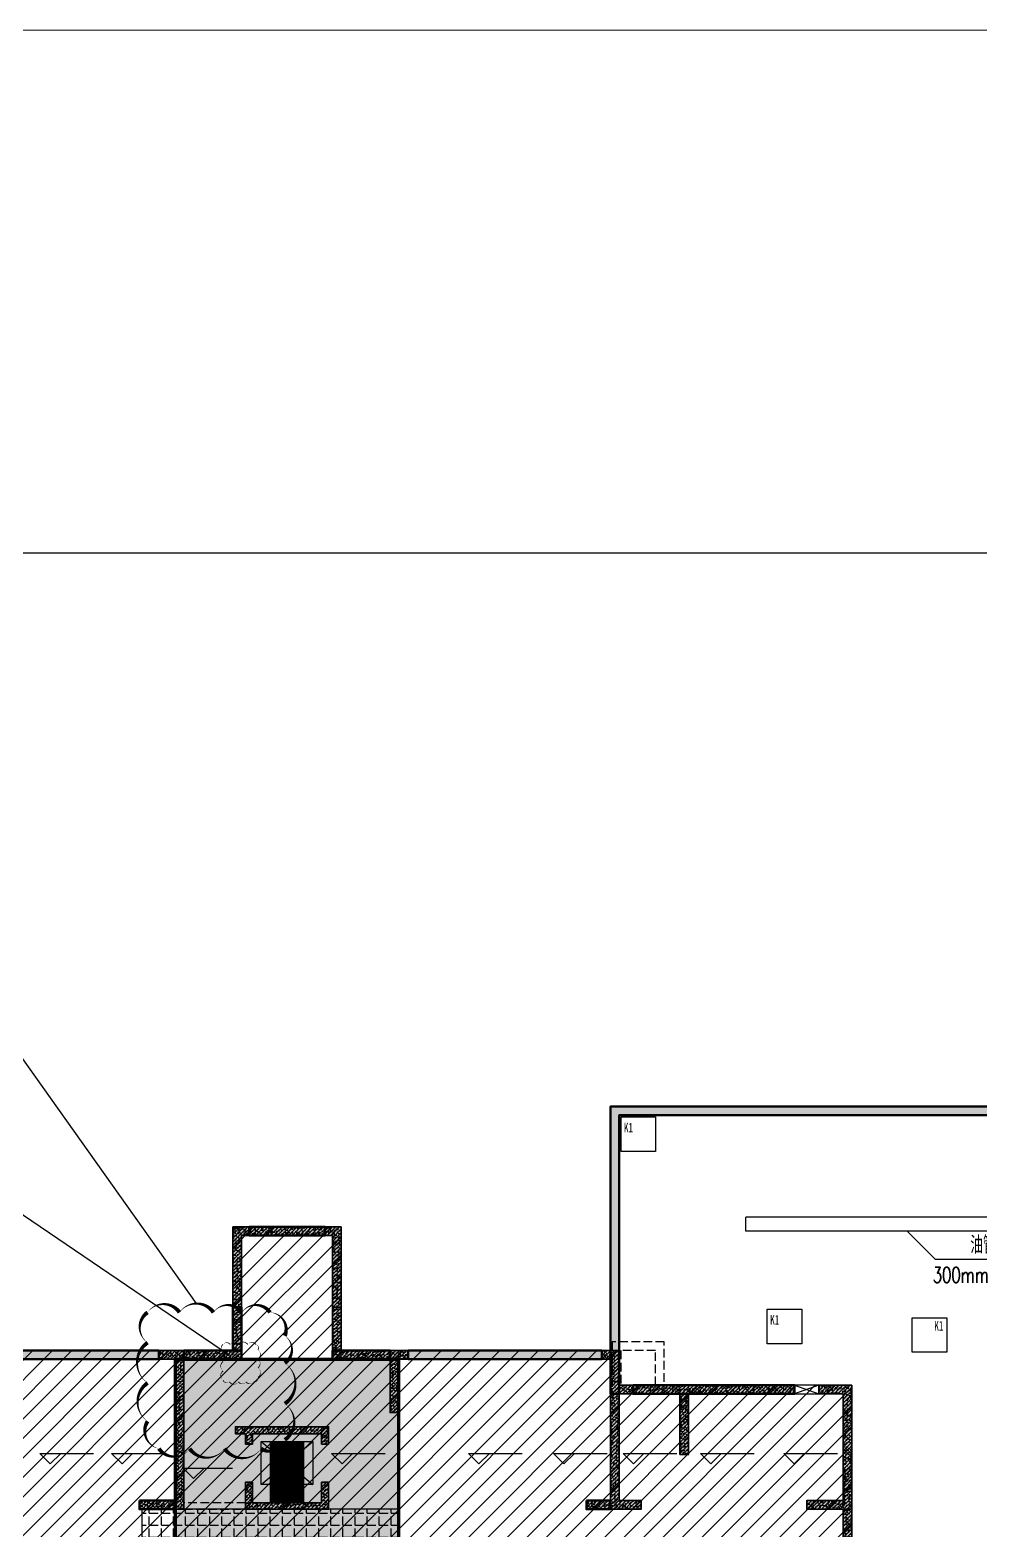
# Model space of a CAD drawing. Extents: x -1338203 to 1886333, y -530034 to 1031844.
# Drawn here: x 540574 to 567992, y 282548 to 325871 of the extents above; entities that cross this region are included whole.
import ezdxf

# ---------------------------------------------------------------- set-up
doc = ezdxf.new("R2010")
doc.units = 0
doc.header["$LTSCALE"] = 1000
doc.header["$MEASUREMENT"] = 0
doc.linetypes.add('A-001-人防参照B1$0$DASH', pattern=[0.35, 0.25, -0.1])
doc.linetypes.add('A-19-平面B1$0$DASH', pattern=[0.35, 0.25, -0.1])
for name, color, linetype in [('0A-P-PKNG-LINE', 9, 'Continuous'), ('A-19-平面B1$0$0A-A-SYMB-ELEV', 150, 'Continuous'), ('A-19-平面B1$0$0A-B-D&W', 135, 'Continuous'), ('A-19-平面B1$0$0A-DETL-HATH', 8, 'Continuous'), ('A-19-平面B1$0$0A-DETL-THREAD', 3, 'Continuous'), ('A-19-平面B1$0$0A-E-EVTR', 2, 'Continuous'), ('p-a-core', 1, 'Continuous'), ('S001地下一墙柱$0$S001地下一墙柱$0$0S-CW-HATCH', 251, 'Continuous'), ('S001地下一墙柱$0$S001地下一墙柱$0$0S-CW-HATCH-UP', 251, 'Continuous'), ('S19柱墙B1_1$0$0S-CW-HATCH', 251, 'Continuous'), ('S19柱墙B1_1$0$0S-CW-HATCH-UP', 251, 'Continuous'), ('S19柱墙B1_1$0$0S-S-HOLE', 55, 'Continuous'), ('TWT_LEAD', 3, 'Continuous'), ('可见线', 7, 'Continuous')]:
    doc.layers.add(name, color=color, linetype=linetype)
for name, color, linetype, plot in [('0A-X-AREA', 6, 'Continuous', False), ('A-001-主楼组合参照B1$0$0A-X-AREA', 6, 'Continuous', False), ('A-19-平面B1$0$AAD-A-MARK', 6, 'Continuous', False)]:
    doc.layers.add(name, color=color, linetype=linetype, plot=plot)
doc.layers.add('p-h-frame', color=30, linetype='Continuous', lineweight=9, plot=False)
doc.layers.add('p-h-walkable', color=7, linetype='Continuous', lineweight=70, true_color=0xf0f0f0)
doc.layers.add('S001地下一墙柱$0$S001地下一墙柱$0$0S-CW-LINE', color=7, linetype='Continuous', lineweight=50)
doc.layers.add('S19柱墙B1_1$0$0S-CW-LINE', color=7, linetype='Continuous', lineweight=50)
doc.styles.add('_TCH_DIM', font='SIMPLEX', dxfattribs={"bigfont": 'GBCBIG'})
doc.styles.add('仿宋_GB2312', font='simfang.ttf', dxfattribs={"width": 0.7, "height": 4})
pattern_1 = [(45, (-22410.35, -99883.33), (-53.0330086, 53.0330086), []), (50, (-22410.35, -99883.33), (215.178055, -18.82564), [22.5, -247.5]), (355, (-22410.35, -99883.33), (-41.6254, 225.65764), [18, -198]), (100.4514, (-22392.42, -99884.9), (173.552815, 206.83186), [19.12206, -210.342634]), (46.1842, (-22410.35, -99823.33), (320.17231, -49.6557), [33.75, -371.25]), (96.6356, (-22383.67, -99827.47), (280.39881, 292.23536), [28.68309, -315.5139]), (351.1842, (-22410.35, -99823.33), (280.39858, 292.23558), [27, -297]), (21, (-22380.35, -99838.33), (179.072116, -120.785667), [22.5, -247.5]), (326, (-22380.35, -99838.33), (72.9946, 217.545014), [18, -198]), (71.4514, (-22365.43, -99848.4), (252.06679, 96.75915), [19.12206, -210.342634]), (37.5, (-22410.35, -99883.33), (3.647957, 99.868156), [0, -195.6, 0, -201, 0, -198.75]), (7.5, (-22410.35, -99883.33), (78.920861, 118.323514), [0, -114.6, 0, -191.1, 0, -75.75]), (327.5, (-22477.25, -99883.33), (160.146731, -6.7664615), [0, -75, 0, -234, 0, -310.5]), (317.5, (-22507.25, -99883.33), (174.95585, 30.031495), [0, -97.5, 0, -155.4, 0, -220.5])]
pattern_2 = [(45, (-2412574.4, 12213.215), (-53.0330086, 53.0330086), []), (50, (-2412574.4, 12213.22), (215.178055, -18.82564), [22.5, -247.5]), (355, (-2412574.4, 12213.22), (-41.6254, 225.65764), [18, -198]), (100.4514, (-2412556.47, 12211.65), (173.552815, 206.831863), [19.122057, -210.342634]), (46.1842, (-2412574.4, 12273.22), (320.172315, -49.655704), [33.75, -371.25]), (96.6356, (-2412547.72, 12269.08), (280.398812, 292.23536), [28.683086, -315.5139]), (351.1842, (-2412574.4, 12273.2), (280.398584, 292.23558), [27, -297]), (21, (-2412544.4, 12258.22), (179.072116, -120.785667), [22.5, -247.5]), (326, (-2412544.4, 12258.22), (72.9946, 217.545014), [18, -198]), (71.4514, (-2412529.48, 12248.15), (252.066789, 96.759149), [19.122057, -210.342634]), (37.5, (-2412574.4, 12213.215), (3.6479566, 99.8681561), [0, -195.6, 0, -201, 0, -198.75]), (7.5, (-2412574.4, 12213.22), (78.9208612, 118.3235136), [0, -114.6, 0, -191.1, 0, -75.75]), (327.5, (-2412641.3, 12213.215), (160.1467309, -6.7664615), [0, -75, 0, -234, 0, -310.5]), (317.5, (-2412671.3, 12213.22), (174.955851, 30.031495), [0, -97.5, 0, -155.4, 0, -220.5])]

# ---------------------------------------------------------------- blocks, each defined once
blk = doc.blocks.new('A-001-人防参照B1')
at = {"linetype": 'A-001-人防参照B1$0$DASH'}
for points in [[(-208985, -20410), (-207485, -20410), (-207485, -18910), (-208985, -18910)], [(-208735, -20160), (-207735, -20160), (-207735, -19160), (-208735, -19160)]]:
    blk.add_lwpolyline(points, close=True, dxfattribs=at)
blk = doc.blocks.new('JSK')
at = {"layer": 'TWT_LEAD', "color": 5}
for p, q in [((8562, -3601), (9368, -4407)), ((9368, -4407), (11410, -4407))]:
    blk.add_line(p, q, dxfattribs=at)
at = {"layer": '可见线', "color": 5}
for p, q in [((13220, -3201), (3904, -3201)), ((3904, -3601), (3904, -3201)), ((13220, -3601), (3904, -3601))]:
    blk.add_line(p, q, dxfattribs=at)
at = {"layer": '可见线', "color": 1, "elevation": -83150}
for points in [[(300, -300), (1300, -300), (1300, -1300), (300, -1300)], [(4520, -5850), (5520, -5850), (5520, -6850), (4520, -6850)], [(8706, -6100), (9706, -6100), (9706, -7100), (8706, -7100)]]:
    blk.add_lwpolyline(points, close=True, dxfattribs=at)
at = {"layer": 'TWT_LEAD', "color": 7, "style": '_TCH_DIM'}
blk.add_text('油管沟', height=506.4, dxfattribs=at).set_placement((10382, -4249))
at = {"layer": 'TWT_LEAD', "color": 7, "style": '_TCH_DIM', "width": 0.705882}
blk.add_text('300mm', height=446.2, dxfattribs=at).set_placement((9297, -5089))
at = {"layer": '可见线', "color": 1, "style": '仿宋_GB2312', "width": 0.7}
for p in [(385, -747, -83150), (4605, -6298, -83150), (9343, -6472, -83150)]:
    blk.add_text('K1', height=275.7, dxfattribs=at).set_placement(p)
blk = doc.blocks.new('A-19-平面B1')
at = {"layer": 'A-19-平面B1$0$0A-DETL-HATH'}
h = blk.add_hatch(dxfattribs=at)
h.set_pattern_fill('ANGLE', color=256, scale=100)
h.set_pattern_definition([(0, (190924.8, -284146.34), (0, 349.25), [254, -95.25]), (90, (190924.8, -284146.34), (-349.25, 3e-14), [254, -95.25])])
h.paths.add_polyline_path([(35925, -90), (28510, -90), (28510, -1340), (35925, -1340)])
at = {"layer": 'A-19-平面B1$0$0A-A-SYMB-ELEV'}
for p, q in [((25869, 1216), (25569, 1516)), ((25569, 1516), (27118, 1516)), ((25869, 1216), (26169, 1516)), ((27939, 1216), (27639, 1516)), ((27639, 1516), (29188, 1516)), ((27939, 1216), (28239, 1516)), ((34288, 1216), (33988, 1516)), ((33988, 1516), (35537, 1516)), ((34288, 1216), (34588, 1516)), ((38241, 1216), (37941, 1516)), ((37941, 1516), (39490, 1516)), ((38241, 1216), (38541, 1516)), ((40694, 1216), (40394, 1516)), ((40394, 1516), (41943, 1516)), ((40694, 1216), (40994, 1516)), ((42701, 1216), (42401, 1516)), ((42401, 1516), (43951, 1516)), ((42701, 1216), (43001, 1516)), ((44930, 1216), (44630, 1516)), ((44630, 1516), (46180, 1516)), ((44930, 1216), (45230, 1516)), ((47340, 1216), (47040, 1516)), ((47040, 1516), (48590, 1516)), ((47340, 1216), (47640, 1516)), ((30006, 797), (29706, 1097)), ((29706, 1097), (31124, 1097)), ((30006, 797), (30306, 1097))]:
    blk.add_line(p, q, dxfattribs=at)
at = {"layer": 'A-19-平面B1$0$0A-B-D&W', "linetype": 'A-19-平面B1$0$DASH'}
blk.add_lwpolyline([(31500, 90), (29725, 90), (29725, -90), (31500, -90)], close=True, dxfattribs=at)
at = {"layer": 'A-19-平面B1$0$0A-DETL-HATH'}
blk.add_lwpolyline([(35925, -90), (28510, -90), (28510, -1340), (35925, -1340)], close=True, dxfattribs=at)
at = {"layer": 'A-19-平面B1$0$0A-DETL-THREAD', "color": 0}
for p, q in [((30803, 4517), (3963, 22732)), ((30087, 5848), (18270, 22498))]:
    blk.add_line(p, q, dxfattribs=at)
at = {"layer": 'A-19-平面B1$0$0A-DETL-THREAD', "color": 0, "flags": 128}
for points in [[(28676, 5593, 0, 118, -0.520567), (29597, 5593, 0, 118, -0.520567), (30578, 5593, 0, 118, -0.520567), (31394, 5593, 0, 118, -0.520567), (32210, 5593, 0, 118, -0.520567), (32638, 4917, 0, 118, -0.520567), (32638, 4130, 0, 118, -0.520567), (32638, 2957, 0, 118, -0.520567), (32638, 1913, 0, 118, -0.520567), (31954, 1659, 0, 118, -0.520567), (30896, 1659, 0, 118, -0.520567), (29890, 1659, 0, 118, -0.520567), (29002, 1659, 0, 118, -0.520567), (28676, 2447, 0, 118, -0.520567), (28676, 3556, 0, 118, -0.520567), (28676, 4721, 0, 118, -0.520567)], [(30857, 4666, 0, 30.1, -0.520567), (31060, 4666, 0, 30.1, -0.520567), (31289, 4666, 0, 30.1, -0.520567), (31567, 4666, 0, 30.1, -0.520567), (31805, 4666, 0, 30.1, -0.520567), (31861, 4515, 0, 30.1, -0.520567), (31861, 4241, 0, 30.1, -0.520567), (31861, 3995, 0, 30.1, -0.520567), (31861, 3711, 0, 30.1, -0.520567), (31733, 3586, 0, 30.1, -0.520567), (31518, 3586, 0, 30.1, -0.520567), (31297, 3586, 0, 30.1, -0.520567), (31037, 3586, 0, 30.1, -0.520567), (30857, 3633, 0, 30.1, -0.520567), (30857, 3902, 0, 30.1, -0.520567), (30857, 4173, 0, 30.1, -0.520567), (30857, 4439, 0, 30.1, -0.520567)]]:
    blk.add_lwpolyline(points, format="xyseb", close=True, dxfattribs=at)
at = {"layer": 'A-19-平面B1$0$0A-E-EVTR'}
for p, q in [((31950, 625), (31950, 1865)), ((31950, 1865), (33450, 1865)), ((31950, 625), (33450, 1865)), ((31950, 1865), (33450, 625)), ((33450, 1865), (33450, 625)), ((33450, 625), (31950, 625)), ((32250, 315), (32250, 470)), ((32250, 470), (33150, 470)), ((33150, 470), (33150, 315)), ((33150, 315), (32250, 315))]:
    blk.add_line(p, q, dxfattribs=at)
at = {"layer": 'A-19-平面B1$0$AAD-A-MARK'}
for q in [(32500, 0), (32500, 0), (32500, 0), (32700, 200), (32700, 200), (32700, 200)]:
    blk.add_line((32700, 0), q, dxfattribs=at)
blk.add_circle((32700, 0), 100, dxfattribs=at)
blk.add_circle((32700, 0), 100, dxfattribs=at)
blk.add_circle((32700, 0), 100, dxfattribs=at)

msp = doc.modelspace()

# ---------------------------------------------------------------- hatches: boundary and pattern name
at = {"ltscale": 0.002}
h = msp.add_hatch(dxfattribs=at)
h.set_pattern_fill('ANSI31', color=8, scale=250)
h.set_pattern_definition([(45, (766365.37, 306889.07), (-280.633, 280.633), [])])
h.paths.add_polyline_path([(564290.7, 280949.1), (564290.7, 286729.1), (563615.7, 286729.1), (562347.1, 286729.1), (557580.7, 286729.1), (557580.7, 287729.1), (549550.7, 287729.1), (549550.7, 291299.1), (546430.7, 291299.1), (546430.7, 287729.1), (538400.7, 287729.1), (538400.7, 286729.1), (536040.7, 286729.1), (536040.7, 287639.1), (533980.7, 287639.1), (533980.7, 286729.1), (529300.7, 286729.1), (529300.7, 287639.1), (527240.7, 287639.1), (527240.7, 286729.1), (524880.7, 286729.1), (524880.7, 287729.1), (516850.7, 287729.1), (516850.7, 291299.1), (513730.7, 291299.1), (513730.7, 287729.1), (505880.7, 287729.1), (505700.7, 287729.1), (505700.7, 286728.3), (498990.7, 286729.1), (498990.7, 286317.5), (498990.7, 286315.9), (498990.7, 285469.1), (498170.7, 285469.1), (498170.7, 284029.1), (498990.7, 284029.1), (498990.7, 278176), (498990.7, 277949.1), (514140.7, 277949.1), (514240.7, 277949.1), (524630.7, 277949.1), (524630.7, 277349.1), (525050.7, 277349.1), (525050.7, 277949.1), (526875.7, 277949.1), (526875.7, 277349.1), (527125.7, 277349.1), (527125.7, 277949.1), (528455.7, 277949.1), (528455.7, 277349.1), (528705.7, 277349.1), (528705.7, 277949.1), (534575.7, 277949.1), (534575.7, 277349.1), (534825.7, 277349.1), (534825.7, 277949.1), (536155.7, 277949.1), (536155.7, 277349.1), (536405.7, 277349.1), (536405.7, 277949.1), (538230.7, 277949.1), (538230.7, 277349.1), (538650.7, 277349.1), (538650.7, 277949.1), (557330.7, 277949.1), (557330.7, 277349.1), (557750.7, 277349.1), (557750.7, 277949.1), (559575.7, 277949.1), (559575.7, 277349.1), (559825.7, 277349.1), (559825.7, 277949.1), (561155.7, 277949.1), (561155.7, 277349.1), (561405.7, 277349.1), (561405.7, 277949.1), (565130.7, 277949.1), (565130.7, 280949.1)])
at = {"layer": 'p-h-walkable', "ltscale": 0.002}
h = msp.add_hatch(color=256, dxfattribs=at)
h.dxf.hatch_style = 1
h.paths.add_polyline_path([(514490.7, 277949.1), (514490.7, 273889.1), (520955.8, 273889.1), (534087.5, 256178.4), (538435.4, 250314.4), (543356.6, 253600.3), (543356.6, 247019.1), (549661, 247019.3), (549661, 243449.1), (545126, 243199.1), (545126, 237619.1), (557691, 237619.1), (557441, 242359.1), (578076.6, 242257.5), (578076.6, 244575.6), (585736.6, 244575.6), (585666.6, 241345.6), (590066.6, 241095.6), (590066.6, 238825.6), (593136.6, 238825.6), (593136.6, 241295.6), (598286.6, 241295.6), (598286.6, 244325.6), (613616.6, 244572.5), (613616.6, 241342.5), (618501.6, 241295.6), (618501.6, 238825.6), (621086.6, 238825.6), (621086.6, 241095.6), (626401.6, 241345.6), (626236.6, 244325.6), (640276.6, 244575.6), (640276.6, 286691), (623126.6, 286349.1), (623426.6, 293689.1), (616446.6, 293689.1), (616746.6, 286599.1), (595256.5, 286349.2), (595676.6, 293689.1), (588396.6, 293689.1), (588796.6, 286599.1), (572877.6, 286649.1), (571931.6, 275549.1), (564290.7, 275549.1), (564290.7, 277949.1), (551215.7, 278199.1), (551215.7, 287479.1), (544765.7, 287479.1), (544765.7, 278199.1), (518515.7, 278199.1), (518515.7, 287479.1), (512315.7, 287479.1), (512315.7, 278199.1)])
at = {"layer": 'S001地下一墙柱$0$S001地下一墙柱$0$0S-CW-HATCH', "ltscale": 0.002}
h = msp.add_hatch(color=256, dxfattribs=at)
h.dxf.hatch_style = 1
h.paths.add_polyline_path([(557330.7, 286479.1), (557330.7, 294779.8), (578336.6, 294779.8), (578336.6, 294529.1), (557580.7, 294529.8), (557580.7, 286479.1)])
at = {"layer": 'S001地下一墙柱$0$S001地下一墙柱$0$0S-CW-HATCH-UP', "ltscale": 0.002}
h = msp.add_hatch(dxfattribs=at)
h.set_pattern_fill('钢筋混凝土', color=256, scale=30)
h.set_pattern_definition([(45, (-8e-05, 0.0003), (-53.033009, 53.033009), []), (50, (-8e-05, 0.0003), (215.178055, -18.82564), [22.5, -247.5]), (355, (-8e-05, 0.0003), (-41.6254, 225.65764), [18, -198]), (100.4514, (17.93, -1.57), (173.552815, 206.83186), [19.12206, -210.34263]), (46.1842, (-8e-05, 60), (320.17231, -49.6557), [33.75, -371.25]), (96.6356, (26.68, 55.86), (280.39881, 292.23536), [28.68309, -315.5139]), (351.1842, (-8e-05, 60), (280.39858, 292.23558), [27, -297]), (21, (30, 45), (179.072116, -120.785667), [22.5, -247.5]), (326, (30, 45), (72.9946, 217.54501), [18, -198]), (71.4514, (44.92, 34.93), (252.06679, 96.75915), [19.12206, -210.34263]), (37.5, (-8e-05, 0.0003), (3.647957, 99.868156), [0, -195.6, 0, -201, 0, -198.75]), (7.5, (-8e-05, 0.0003), (78.920861, 118.323514), [0, -114.6, 0, -191.1, 0, -75.75]), (327.5, (-66.9, 0.0003), (160.146731, -6.766462), [0, -75, 0, -234, 0, -310.5]), (317.5, (-96.9, 0.0003), (174.95585, 30.031495), [0, -97.5, 0, -155.4, 0, -220.5])])
h.paths.add_polyline_path([(557330.7, 286479.1), (557330.7, 294779.8), (578336.6, 294779.8), (578336.6, 294529.1), (557580.7, 294529.8), (557580.7, 286479.1)])
at = {"layer": 'S19柱墙B1_1$0$0S-CW-HATCH'}
h = msp.add_hatch(color=256, dxfattribs=at)
h.dxf.hatch_style = 1
h.paths.add_polyline_path([(546900.7, 291049.1), (546680.7, 291049.1), (546680.7, 288979.1), (546430.7, 288979.1), (546430.7, 291299.1), (546900.7, 291299.1)])
h = msp.add_hatch(color=256, dxfattribs=at)
h.dxf.hatch_style = 1
h.paths.add_polyline_path([(546900.7, 291299.1), (549090.7, 291299.1), (549090.7, 291049.1), (546900.7, 291049.1)])
h = msp.add_hatch(color=256, dxfattribs=at)
h.dxf.hatch_style = 1
h.paths.add_polyline_path([(549550.7, 291299.1), (549550.7, 288979.1), (549300.7, 288979.1), (549300.7, 291049.1), (549090.7, 291049.1), (549090.7, 291299.1)])
h = msp.add_hatch(color=256, dxfattribs=at)
h.dxf.hatch_style = 1
h.paths.add_polyline_path([(546430.7, 288979.1), (546680.7, 288979.1), (546680.7, 287729.1), (546430.7, 287729.1)])
h = msp.add_hatch(color=256, dxfattribs=at)
h.dxf.hatch_style = 1
h.paths.add_polyline_path([(549300.7, 287729.1), (549550.7, 287729.1), (549550.7, 288979.1), (549300.7, 288979.1)])
h = msp.add_hatch(color=256, dxfattribs=at)
h.dxf.hatch_style = 1
h.paths.add_polyline_path([(538900.7, 287729.1), (544290.7, 287729.1), (544290.7, 287479.1), (538900.7, 287479.1)])
h = msp.add_hatch(color=256, dxfattribs=at)
h.dxf.hatch_style = 1
h.paths.add_polyline_path([(544765.7, 283149.1), (544765.7, 287479.1), (544290.7, 287479.1), (544290.7, 287729.1), (545015.7, 287729.1), (545015.7, 283149.1)])
h = msp.add_hatch(color=256, dxfattribs=at)
h.dxf.hatch_style = 1
h.paths.add_polyline_path([(545015.7, 287729.1), (546680.7, 287729.1), (546680.7, 287479.1), (545015.7, 287479.1)])
h = msp.add_hatch(color=256, dxfattribs=at)
h.dxf.hatch_style = 1
h.paths.add_polyline_path([(549300.7, 287479.1), (550965.7, 287479.1), (550965.7, 287729.1), (549300.7, 287729.1)])
h = msp.add_hatch(color=256, dxfattribs=at)
h.dxf.hatch_style = 1
h.paths.add_polyline_path([(551490.7, 287479.1), (551215.7, 287479.1), (551215.7, 285938.7), (550965.7, 285938.7), (550965.7, 287729.1), (551490.7, 287729.1)])
h = msp.add_hatch(color=256, dxfattribs=at)
h.dxf.hatch_style = 1
h.paths.add_polyline_path([(551490.7, 287729.1), (557080.7, 287729.1), (557080.7, 287479.1), (551490.7, 287479.1)])
h = msp.add_hatch(color=256, dxfattribs=at)
h.dxf.hatch_style = 1
h.paths.add_polyline_path([(557980.7, 286479.1), (557580.7, 286479.1), (557580.7, 283399.1), (558210.7, 283399.1), (558210.7, 283149.1), (557330.7, 283149.1), (557330.7, 286639.1), (557330.7, 287479.1), (557080.7, 287479.1), (557080.7, 287729.1), (557580.7, 287729.1), (557580.7, 286729.1), (557980.7, 286729.1)])
h = msp.add_hatch(color=256, dxfattribs=at)
h.dxf.hatch_style = 1
h.paths.add_polyline_path([(562640.7, 286729.1), (557980.7, 286729.1), (557980.7, 286479.1), (562640.7, 286479.1)])
h = msp.add_hatch(color=256, dxfattribs=at)
h.dxf.hatch_style = 1
h.paths.add_polyline_path([(559330.7, 286479.1), (559580.7, 286479.1), (559580.7, 284729.1), (559330.7, 284729.1)])
h = msp.add_hatch(color=256, dxfattribs=at)
h.dxf.hatch_style = 1
h.paths.add_polyline_path([(564290.7, 286729.1), (564290.7, 283149.1), (562990.7, 283149.1), (562990.7, 283399.1), (564040.7, 283399.1), (564040.7, 286479.1), (563340.7, 286479.1), (563340.7, 286729.1)])
h = msp.add_hatch(color=256, dxfattribs=at)
h.dxf.hatch_style = 1
h.paths.add_polyline_path([(548990.7, 285029.1), (548990.7, 285329.1), (547880.7, 285329.1), (546990.7, 285329.1), (546990.7, 285029.1), (546790.7, 285029.1), (546790.7, 285329.1), (546500.7, 285329.1), (546500.7, 285529.1), (546900.7, 285529.1), (547880.7, 285529.1), (549190.7, 285529.1), (549190.7, 285029.1)])
h = msp.add_hatch(color=256, dxfattribs=at)
h.dxf.hatch_style = 1
h.paths.add_polyline_path([(549190.7, 283929.1), (549190.7, 283149.1), (547990.7, 283149.1), (546790.7, 283149.1), (546790.7, 283929.1), (546990.7, 283929.1), (546990.7, 283329.1), (547990.7, 283329.1), (548990.7, 283329.1), (548990.7, 283929.1)])
h = msp.add_hatch(color=256, dxfattribs=at)
h.dxf.hatch_style = 1
h.paths.add_polyline_path([(543730.7, 283399.1), (544765.7, 283399.1), (544765.7, 283149.1), (543730.7, 283149.1)])
h = msp.add_hatch(color=256, dxfattribs=at)
h.dxf.hatch_style = 1
h.paths.add_polyline_path([(556630.7, 283399.2), (557330.7, 283399.1), (557330.7, 283149.1), (556630.7, 283149.2)])
at = {"layer": 'S19柱墙B1_1$0$0S-CW-HATCH', "ltscale": 0.002}
h = msp.add_hatch(color=256, dxfattribs=at)
h.dxf.hatch_style = 1
h.paths.add_polyline_path([(564290.7, 283149.1), (564040.7, 283149.1), (564040.7, 280029.1), (564290.7, 280029.1)])
at = {"layer": 'S19柱墙B1_1$0$0S-CW-HATCH-UP'}
h = msp.add_hatch(dxfattribs=at)
h.set_pattern_fill('钢筋混凝土', color=256, scale=30)
h.set_pattern_definition(pattern_1)
h.paths.add_polyline_path([(546900.7, 291049.1), (546680.7, 291049.1), (546680.7, 288979.1), (546430.7, 288979.1), (546430.7, 291299.1), (546900.7, 291299.1)])
h = msp.add_hatch(dxfattribs=at)
h.set_pattern_fill('钢筋混凝土', color=256, scale=30)
h.set_pattern_definition(pattern_2)
h.paths.add_polyline_path([(546900.7, 291299.1), (549090.7, 291299.1), (549090.7, 291049.1), (546900.7, 291049.1)])
h = msp.add_hatch(dxfattribs=at)
h.set_pattern_fill('钢筋混凝土', color=256, scale=30)
h.set_pattern_definition(pattern_1)
h.paths.add_polyline_path([(549550.7, 291299.1), (549550.7, 288979.1), (549300.7, 288979.1), (549300.7, 291049.1), (549090.7, 291049.1), (549090.7, 291299.1)])
h = msp.add_hatch(dxfattribs=at)
h.set_pattern_fill('钢筋混凝土', color=256, scale=30)
h.set_pattern_definition(pattern_2)
h.paths.add_polyline_path([(546430.7, 288979.1), (546680.7, 288979.1), (546680.7, 287729.1), (546430.7, 287729.1)])
h = msp.add_hatch(dxfattribs=at)
h.set_pattern_fill('钢筋混凝土', color=256, scale=30)
h.set_pattern_definition([(45, (515290.67, 283239.06), (-53.03301, 53.03301), []), (50, (515290.67, 283239.06), (215.17805, -18.8256), [22.5, -247.5]), (355, (515290.67, 283239.06), (-41.6254, 225.6576), [18, -198]), (100.4514, (515308.6, 283237.5), (173.5528, 206.8319), [19.122, -210.3426]), (46.1842, (515290.67, 283299.06), (320.1723, -49.6557), [33.75, -371.25]), (96.6356, (515317.35, 283294.92), (280.3988, 292.2354), [28.683, -315.514]), (351.1842, (515290.67, 283299.06), (280.3986, 292.2356), [27, -297]), (21, (515320.67, 283284.06), (179.0721, -120.7857), [22.5, -247.5]), (326, (515320.67, 283284.06), (72.9946, 217.545), [18, -198]), (71.4514, (515335.6, 283274), (252.0668, 96.7591), [19.122, -210.3426]), (37.5, (515290.67, 283239.06), (3.64796, 99.86816), [0, -195.6, 0, -201, 0, -198.75]), (7.5, (515290.67, 283239.06), (78.92086, 118.3235), [0, -114.6, 0, -191.1, 0, -75.75]), (327.5, (515223.77, 283239.06), (160.14673, -6.76646), [0, -75, 0, -234, 0, -310.5]), (317.5, (515193.77, 283239.06), (174.95585, 30.0315), [0, -97.5, 0, -155.4, 0, -220.5])])
h.paths.add_polyline_path([(549300.7, 287729.1), (549550.7, 287729.1), (549550.7, 288979.1), (549300.7, 288979.1)])
h = msp.add_hatch(dxfattribs=at)
h.set_pattern_fill('钢筋混凝土', color=256, scale=30)
h.set_pattern_definition(pattern_2)
h.paths.add_polyline_path([(538900.7, 287729.1), (544290.7, 287729.1), (544290.7, 287479.1), (538900.7, 287479.1)])
h = msp.add_hatch(dxfattribs=at)
h.set_pattern_fill('钢筋混凝土', color=256, scale=30)
h.set_pattern_definition(pattern_1)
h.paths.add_polyline_path([(544765.7, 283149.1), (544765.7, 287479.1), (544290.7, 287479.1), (544290.7, 287729.1), (545015.7, 287729.1), (545015.7, 283149.1)])
h = msp.add_hatch(dxfattribs=at)
h.set_pattern_fill('钢筋混凝土', color=256, scale=30)
h.set_pattern_definition(pattern_2)
h.paths.add_polyline_path([(545015.7, 287729.1), (546680.7, 287729.1), (546680.7, 287479.1), (545015.7, 287479.1)])
h = msp.add_hatch(dxfattribs=at)
h.set_pattern_fill('钢筋混凝土', color=256, scale=30)
h.set_pattern_definition(pattern_2)
h.paths.add_polyline_path([(549300.7, 287479.1), (550965.7, 287479.1), (550965.7, 287729.1), (549300.7, 287729.1)])
h = msp.add_hatch(dxfattribs=at)
h.set_pattern_fill('钢筋混凝土', color=256, scale=30)
h.set_pattern_definition(pattern_1)
h.paths.add_polyline_path([(551490.7, 287479.1), (551215.7, 287479.1), (551215.7, 285938.7), (550965.7, 285938.7), (550965.7, 287729.1), (551490.7, 287729.1)])
h = msp.add_hatch(dxfattribs=at)
h.set_pattern_fill('钢筋混凝土', color=256, scale=30)
h.set_pattern_definition(pattern_2)
h.paths.add_polyline_path([(551490.7, 287729.1), (557080.7, 287729.1), (557080.7, 287479.1), (551490.7, 287479.1)])
h = msp.add_hatch(dxfattribs=at)
h.set_pattern_fill('钢筋混凝土', color=256, scale=30)
h.set_pattern_definition([(45, (-71544.49, -212282.66), (-53.0330086, 53.0330086), []), (50, (-71544.49, -212282.66), (215.178055, -18.82564), [22.5, -247.5]), (355, (-71544.5, -212282.66), (-41.6254, 225.65764), [18, -198]), (100.4514, (-71526.56, -212284.23), (173.552815, 206.83186), [19.122057, -210.342634]), (46.1842, (-71544.5, -212222.66), (320.172315, -49.6557), [33.75, -371.25]), (96.6356, (-71517.8, -212226.8), (280.39881, 292.23536), [28.68309, -315.5139]), (351.1842, (-71544.5, -212222.66), (280.39858, 292.23558), [27, -297]), (21, (-71514.49, -212237.66), (179.072116, -120.785667), [22.5, -247.5]), (326, (-71514.5, -212237.66), (72.9946, 217.545014), [18, -198]), (71.4514, (-71499.57, -212247.73), (252.06679, 96.75915), [19.122057, -210.342634]), (37.5, (-71544.49, -212282.66), (3.6479566, 99.868156), [0, -195.6, 0, -201, 0, -198.75]), (7.5, (-71544.49, -212282.66), (78.920861, 118.323514), [0, -114.6, 0, -191.1, 0, -75.75]), (327.5, (-71611.39, -212282.66), (160.146731, -6.7664615), [0, -75, 0, -234, 0, -310.5]), (317.5, (-71641.39, -212282.66), (174.95585, 30.031495), [0, -97.5, 0, -155.4, 0, -220.5])])
h.paths.add_polyline_path([(557980.7, 286479.1), (557580.7, 286479.1), (557580.7, 283399.1), (558210.7, 283399.1), (558210.7, 283149.1), (557330.7, 283149.1), (557330.7, 286639.1), (557330.7, 287479.1), (557080.7, 287479.1), (557080.7, 287729.1), (557580.7, 287729.1), (557580.7, 286729.1), (557980.7, 286729.1)])
h = msp.add_hatch(dxfattribs=at)
h.set_pattern_fill('钢筋混凝土', color=256, scale=30)
h.set_pattern_definition(pattern_2)
h.paths.add_polyline_path([(562640.7, 286729.1), (557980.7, 286729.1), (557980.7, 286479.1), (562640.7, 286479.1)])
h = msp.add_hatch(dxfattribs=at)
h.set_pattern_fill('钢筋混凝土', color=256, scale=30)
h.set_pattern_definition([(45, (-1785958.235, 126975.23), (-53.0330086, 53.0330086), []), (50, (-1785958.24, 126975.23), (215.178055, -18.82564), [22.5, -247.5]), (355, (-1785958.24, 126975.23), (-41.6254, 225.65764), [18, -198]), (100.4514, (-1785940.3, 126973.66), (173.552815, 206.831863), [19.122057, -210.342634]), (46.1842, (-1785958.24, 127035.23), (320.172315, -49.655704), [33.75, -371.25]), (96.6356, (-1785931.55, 127031.1), (280.39881, 292.23536), [28.683086, -315.5139]), (351.1842, (-1785958.24, 127035.23), (280.398584, 292.23558), [27, -297]), (21, (-1785928.24, 127020.23), (179.072116, -120.785667), [22.5, -247.5]), (326, (-1785928.24, 127020.23), (72.9946, 217.545014), [18, -198]), (71.4514, (-1785913.31, 127010.17), (252.066789, 96.759149), [19.122057, -210.342634]), (37.5, (-1785958.235, 126975.23), (3.6479566, 99.8681561), [0, -195.6, 0, -201, 0, -198.75]), (7.5, (-1785958.24, 126975.23), (78.920861, 118.3235136), [0, -114.6, 0, -191.1, 0, -75.75]), (327.5, (-1786025.135, 126975.23), (160.1467309, -6.7664615), [0, -75, 0, -234, 0, -310.5]), (317.5, (-1786055.14, 126975.23), (174.955851, 30.031495), [0, -97.5, 0, -155.4, 0, -220.5])])
h.paths.add_polyline_path([(559330.7, 286479.1), (559580.7, 286479.1), (559580.7, 284729.1), (559330.7, 284729.1)])
h = msp.add_hatch(dxfattribs=at)
h.set_pattern_fill('钢筋混凝土', color=256, scale=30)
h.set_pattern_definition(pattern_1)
h.paths.add_polyline_path([(564290.7, 286729.1), (564290.7, 283149.1), (562990.7, 283149.1), (562990.7, 283399.1), (564040.7, 283399.1), (564040.7, 286479.1), (563340.7, 286479.1), (563340.7, 286729.1)])
h = msp.add_hatch(dxfattribs=at)
h.set_pattern_fill('钢筋混凝土', color=256, scale=30)
h.set_pattern_definition(pattern_1)
h.paths.add_polyline_path([(548990.7, 285029.1), (548990.7, 285329.1), (547880.7, 285329.1), (546990.7, 285329.1), (546990.7, 285029.1), (546790.7, 285029.1), (546790.7, 285329.1), (546500.7, 285329.1), (546500.7, 285529.1), (546900.7, 285529.1), (547880.7, 285529.1), (549190.7, 285529.1), (549190.7, 285029.1)])
h = msp.add_hatch(dxfattribs=at)
h.set_pattern_fill('钢筋混凝土', color=256, scale=30)
h.set_pattern_definition(pattern_1)
h.paths.add_polyline_path([(549190.7, 283929.1), (549190.7, 283149.1), (547990.7, 283149.1), (546790.7, 283149.1), (546790.7, 283929.1), (546990.7, 283929.1), (546990.7, 283329.1), (547990.7, 283329.1), (548990.7, 283329.1), (548990.7, 283929.1)])
h = msp.add_hatch(dxfattribs=at)
h.set_pattern_fill('钢筋混凝土', color=256, scale=30)
h.set_pattern_definition([(45, (-2372514.41, 17413.215), (-53.0330086, 53.0330086), []), (50, (-2372514.41, 17413.22), (215.178055, -18.82564), [22.5, -247.5]), (355, (-2372514.41, 17413.22), (-41.6254, 225.65764), [18, -198]), (100.4514, (-2372496.48, 17411.65), (173.552815, 206.831863), [19.122057, -210.342634]), (46.1842, (-2372514.41, 17473.22), (320.172315, -49.655704), [33.75, -371.25]), (96.6356, (-2372487.73, 17469.08), (280.39881, 292.23536), [28.683086, -315.5139]), (351.1842, (-2372514.4, 17473.2), (280.398584, 292.23558), [27, -297]), (21, (-2372484.41, 17458.22), (179.072116, -120.785667), [22.5, -247.5]), (326, (-2372484.41, 17458.22), (72.9946, 217.545014), [18, -198]), (71.4514, (-2372469.5, 17448.15), (252.066789, 96.759149), [19.122057, -210.342634]), (37.5, (-2372514.41, 17413.215), (3.6479566, 99.8681561), [0, -195.6, 0, -201, 0, -198.75]), (7.5, (-2372514.41, 17413.22), (78.9208612, 118.3235136), [0, -114.6, 0, -191.1, 0, -75.75]), (327.5, (-2372581.31, 17413.215), (160.1467309, -6.7664615), [0, -75, 0, -234, 0, -310.5]), (317.5, (-2372611.31, 17413.22), (174.955851, 30.031495), [0, -97.5, 0, -155.4, 0, -220.5])])
h.paths.add_polyline_path([(543730.7, 283399.1), (544765.7, 283399.1), (544765.7, 283149.1), (543730.7, 283149.1)])
h = msp.add_hatch(dxfattribs=at)
h.set_pattern_fill('钢筋混凝土', color=256, scale=30)
h.set_pattern_definition([(45, (-2359949.41, 17413.18), (-53.0330086, 53.0330086), []), (50, (-2359949.41, 17413.18), (215.178055, -18.82564), [22.5, -247.5]), (355, (-2359949.4, 17413.18), (-41.6254, 225.65764), [18, -198]), (100.4514, (-2359931.48, 17411.61), (173.552815, 206.831863), [19.122057, -210.342634]), (46.1842, (-2359949.4, 17473.18), (320.172315, -49.655704), [33.75, -371.25]), (96.6356, (-2359922.73, 17469.05), (280.39881, 292.23536), [28.683086, -315.5139]), (351.1842, (-2359949.4, 17473.18), (280.398584, 292.23558), [27, -297]), (21, (-2359919.41, 17458.18), (179.072116, -120.785667), [22.5, -247.5]), (326, (-2359919.4, 17458.18), (72.9946, 217.545014), [18, -198]), (71.4514, (-2359904.49, 17448.12), (252.066789, 96.759149), [19.122057, -210.342634]), (37.5, (-2359949.41, 17413.18), (3.6479566, 99.8681561), [0, -195.6, 0, -201, 0, -198.75]), (7.5, (-2359949.41, 17413.18), (78.9208612, 118.3235136), [0, -114.6, 0, -191.1, 0, -75.75]), (327.5, (-2360016.31, 17413.18), (160.1467309, -6.7664615), [0, -75, 0, -234, 0, -310.5]), (317.5, (-2360046.31, 17413.18), (174.955851, 30.031495), [0, -97.5, 0, -155.4, 0, -220.5])])
h.paths.add_polyline_path([(556630.7, 283399.2), (557330.7, 283399.1), (557330.7, 283149.1), (556630.7, 283149.2)])
at = {"layer": 'S19柱墙B1_1$0$0S-CW-HATCH-UP', "ltscale": 0.002}
h = msp.add_hatch(dxfattribs=at)
h.set_pattern_fill('钢筋混凝土', color=256, scale=30)
h.set_pattern_definition([(45, (-8e-05, 0.0003), (-53.033009, 53.033009), []), (50, (-8e-05, 0.0003), (215.178055, -18.82564), [22.5, -247.5]), (355, (-8e-05, 0.0003), (-41.6254, 225.65764), [18, -198]), (100.4514, (17.93, -1.57), (173.552815, 206.83186), [19.12206, -210.34263]), (46.1842, (-8e-05, 60), (320.17231, -49.6557), [33.75, -371.25]), (96.6356, (26.68, 55.86), (280.39881, 292.23536), [28.68309, -315.5139]), (351.1842, (-8e-05, 60), (280.39858, 292.23558), [27, -297]), (21, (30, 45), (179.072116, -120.785667), [22.5, -247.5]), (326, (30, 45), (72.9946, 217.54501), [18, -198]), (71.4514, (44.92, 34.93), (252.06679, 96.75915), [19.12206, -210.34263]), (37.5, (-8e-05, 0.0003), (3.647957, 99.868156), [0, -195.6, 0, -201, 0, -198.75]), (7.5, (-8e-05, 0.0003), (78.920861, 118.323514), [0, -114.6, 0, -191.1, 0, -75.75]), (327.5, (-66.9, 0.0003), (160.146731, -6.766462), [0, -75, 0, -234, 0, -310.5]), (317.5, (-96.9, 0.0003), (174.95585, 30.031495), [0, -97.5, 0, -155.4, 0, -220.5])])
h.paths.add_polyline_path([(564290.7, 283149.1), (564040.7, 283149.1), (564040.7, 280029.1), (564290.7, 280029.1)])

# ---------------------------------------------------------------- linework, layer by layer
at = {"layer": '0A-X-AREA'}
msp.add_lwpolyline([(486756.1, -19335.1), (891245.7, -19335.1), (891245.7, 310760.2), (486756.1, 310760.2)], close=True, dxfattribs=at)
at = {"layer": 'A-001-主楼组合参照B1$0$0A-X-AREA', "elevation": 83150, "flags": 128}
msp.add_lwpolyline([(564290.7, 280949.1), (564290.7, 286729.1), (563615.7, 286729.1), (563615.7, 286729.1), (562347.1, 286729.1), (562347.1, 286729.1), (557580.7, 286729.1), (557580.7, 287729.1), (549550.7, 287729.1), (549550.7, 291299.1), (546430.7, 291299.1), (546430.7, 287729.1), (538400.7, 287729.1)], dxfattribs=at)
at = {"layer": 'p-a-core', "ltscale": 0.002, "const_width": 1000, "elevation": 83150}
msp.add_lwpolyline([(547990.7, 285104.1), (547990.7, 283304.1)], dxfattribs=at)
at = {"layer": 'p-h-frame', "ltscale": 0.002}
msp.add_lwpolyline([(469858, 325871), (918288, 325871), (918288, -55827.5), (469858, -55827.5)], close=True, dxfattribs=at)
at = {"layer": 'p-h-walkable', "ltscale": 0.002, "const_width": 100}
msp.add_lwpolyline([(551215.7, 278199.1), (551215.7, 287479.1), (544765.7, 287479.1), (544765.7, 278199.1)], dxfattribs=at)
at = {"layer": 'S001地下一墙柱$0$S001地下一墙柱$0$0S-CW-LINE', "ltscale": 0.002}
msp.add_lwpolyline([(557330.7, 286479.1), (557330.7, 294779.8), (578336.6, 294779.8), (578336.6, 294529.1), (557580.7, 294529.8), (557580.7, 286479.1), (557330.7, 286479.1)], dxfattribs=at)
at = {"layer": 'S19柱墙B1_1$0$0S-CW-LINE', "lineweight": 35}
for points in [[(546900.7, 291049.1), (546680.7, 291049.1), (546680.7, 288979.1), (546430.7, 288979.1), (546430.7, 291299.1), (546900.7, 291299.1)], [(549550.7, 291299.1), (549550.7, 288979.1), (549300.7, 288979.1), (549300.7, 291049.1), (549090.7, 291049.1), (549090.7, 291299.1)], [(549300.7, 287729.1), (549550.7, 287729.1), (549550.7, 288979.1), (549300.7, 288979.1)], [(544765.7, 283149.1), (544765.7, 287479.1), (544290.7, 287479.1), (544290.7, 287729.1), (545015.7, 287729.1), (545015.7, 283149.1)], [(551490.7, 287479.1), (551215.7, 287479.1), (551215.7, 285938.7), (550965.7, 285938.7), (550965.7, 287729.1), (551490.7, 287729.1)], [(557980.7, 286479.1), (557580.7, 286479.1), (557580.7, 283399.1), (558210.7, 283399.1), (558210.7, 283149.1), (557330.7, 283149.1), (557330.7, 286639.1), (557330.7, 287479.1), (557080.7, 287479.1), (557080.7, 287729.1), (557580.7, 287729.1), (557580.7, 286729.1), (557980.7, 286729.1)], [(559330.7, 286479.1), (559580.7, 286479.1), (559580.7, 284729.1), (559330.7, 284729.1)], [(564290.7, 286729.1), (564290.7, 283149.1), (562990.7, 283149.1), (562990.7, 283399.1), (564040.7, 283399.1), (564040.7, 286479.1), (563340.7, 286479.1), (563340.7, 286729.1)], [(548990.7, 285029.1), (548990.7, 285329.1), (547880.7, 285329.1), (546990.7, 285329.1), (546990.7, 285029.1), (546790.7, 285029.1), (546790.7, 285329.1), (546500.7, 285329.1), (546500.7, 285529.1), (546900.7, 285529.1), (547880.7, 285529.1), (549190.7, 285529.1), (549190.7, 285029.1)], [(549190.7, 283929.1), (549190.7, 283149.1), (547990.7, 283149.1), (546790.7, 283149.1), (546790.7, 283929.1), (546990.7, 283929.1), (546990.7, 283329.1), (547990.7, 283329.1), (548990.7, 283329.1), (548990.7, 283929.1)], [(564290.7, 283149.1), (564040.7, 283149.1), (564040.7, 280029.1), (564290.7, 280029.1)]]:
    msp.add_lwpolyline(points, close=True, dxfattribs=at)
at = {"layer": 'S19柱墙B1_1$0$0S-CW-LINE'}
for points in [[(546900.7, 291299.1), (549090.7, 291299.1), (549090.7, 291049.1), (546900.7, 291049.1)], [(546430.7, 288979.1), (546680.7, 288979.1), (546680.7, 287729.1), (546430.7, 287729.1)], [(538900.7, 287729.1), (544290.7, 287729.1), (544290.7, 287479.1), (538900.7, 287479.1)], [(545015.7, 287729.1), (546680.7, 287729.1), (546680.7, 287479.1), (545015.7, 287479.1)], [(549300.7, 287479.1), (550965.7, 287479.1), (550965.7, 287729.1), (549300.7, 287729.1)], [(551490.7, 287729.1), (557080.7, 287729.1), (557080.7, 287479.1), (551490.7, 287479.1)], [(562640.7, 286729.1), (557980.7, 286729.1), (557980.7, 286479.1), (562640.7, 286479.1)], [(543730.7, 283399.1), (544765.7, 283399.1), (544765.7, 283149.1), (543730.7, 283149.1)], [(556630.7, 283399.2), (557330.7, 283399.1), (557330.7, 283149.1), (556630.7, 283149.2)]]:
    msp.add_lwpolyline(points, close=True, dxfattribs=at)
at = {"layer": 'S19柱墙B1_1$0$0S-S-HOLE'}
msp.add_lwpolyline([(563340.7, 286729.1), (562640.7, 286729.1), (562640.7, 286479.1), (563340.7, 286479.1)], close=True, dxfattribs=at)
for points in [[(562640.7, 286729.1), (563340.7, 286479.1)], [(563340.7, 286729.1), (562640.7, 286479.1)]]:
    msp.add_lwpolyline(points, dxfattribs=at)

# ---------------------------------------------------------------- block references
msp.add_blockref('A-001-人防参照B1', (766365.4, 306889.1))
at = {"ltscale": 0.002}
msp.add_blockref('A-19-平面B1', (515290.7, 283239.1, 83150), dxfattribs=at)
at = {"layer": '0A-P-PKNG-LINE'}
msp.add_blockref('JSK', (557330.7, 294779.4, 83150), dxfattribs=at)

doc.saveas('drawing.dxf')
